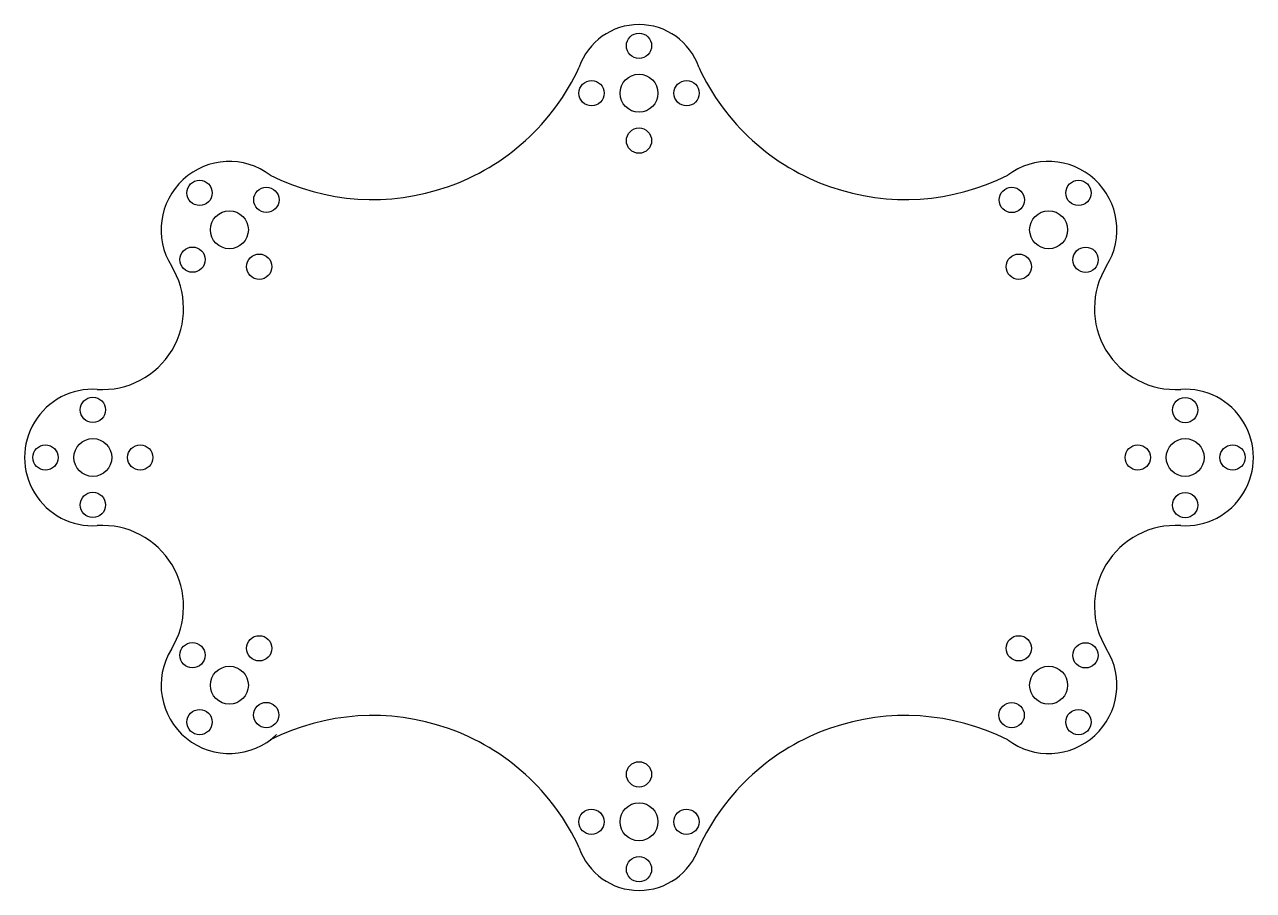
# Model space of a CAD drawing. Header units: millimetres. Extents: x 1757 to 1952, y 730 to 867.
import ezdxf

# ---------------------------------------------------------------- set-up
doc = ezdxf.new("R2010")
doc.units = ezdxf.units.MM

msp = doc.modelspace()

# ---------------------------------------------------------------- linework, layer by layer
at = {"color": 7}
for centre, radius in [((1854.6, 863.52), 2), ((1847.1, 856.02), 2), ((1854.6, 856.02), 3), ((1862.13, 856.02), 2), ((1854.6, 848.52), 2), ((1785.08, 840.25), 2), ((1924.12, 840.25), 2), ((1795.65, 839.16), 2), ((1913.57, 839.14), 2), ((1789.8, 834.42), 3), ((1919.4, 834.42), 3), ((1783.97, 829.7), 2), ((1794.52, 828.59), 2), ((1914.68, 828.59), 2), ((1925.25, 829.68), 2), ((1768.2, 805.95), 2), ((1941, 805.92), 2), ((1768.2, 798.42), 3), ((1941, 798.42), 3), ((1760.7, 798.42), 2), ((1775.7, 798.42), 2), ((1933.5, 798.42), 2), ((1948.5, 798.42), 2), ((1768.2, 790.92), 2), ((1941, 790.89), 2), ((1794.52, 768.25), 2), ((1914.68, 768.25), 2), ((1783.95, 767.16), 2), ((1925.23, 767.14), 2), ((1789.8, 762.42), 3), ((1919.4, 762.42), 3), ((1785.08, 756.59), 2), ((1795.63, 757.7), 2), ((1913.55, 757.68), 2), ((1924.12, 756.59), 2), ((1854.6, 748.32), 2), ((1847.07, 740.82), 2), ((1854.6, 740.82), 3), ((1862.1, 740.82), 2), ((1854.6, 733.32), 2)]:
    msp.add_circle(centre, radius, dxfattribs=at)
for centre, radius, start, end in [((1854.6, 856.85), 10.02, 19.0766, 160.9234), ((1812.47, 875.18), 35.97, 243.2365, 335.2541), ((1896.73, 875.18), 35.97, 204.7459, 296.7635), ((1789.8, 834.42), 10.8, 53.1766, 211.8106), ((1919.4, 834.42), 10.8, 328.1894, 126.8234), ((1769.74, 821.98), 12.81, 266.2619, 31.8106), ((1939.46, 821.98), 12.81, 148.1894, 273.7381), ((1768.2, 798.42), 10.8, 86.2619, 273.7381), ((1941, 798.42), 10.8, 266.2619, 93.7381), ((1769.74, 774.86), 12.81, 328.1894, 93.7381), ((1939.46, 774.86), 12.81, 86.2619, 211.8106), ((1789.8, 762.42), 10.8, 148.1894, 313.7737), ((1919.4, 762.42), 10.8, 233.1766, 31.8106), ((1812.47, 721.66), 35.97, 24.7459, 116.7635), ((1896.73, 721.66), 35.97, 63.2365, 155.2541), ((1854.6, 739.99), 10.02, 199.0766, 340.9234)]:
    msp.add_arc(centre, radius, start, end, dxfattribs=at)

doc.saveas('drawing.dxf')
